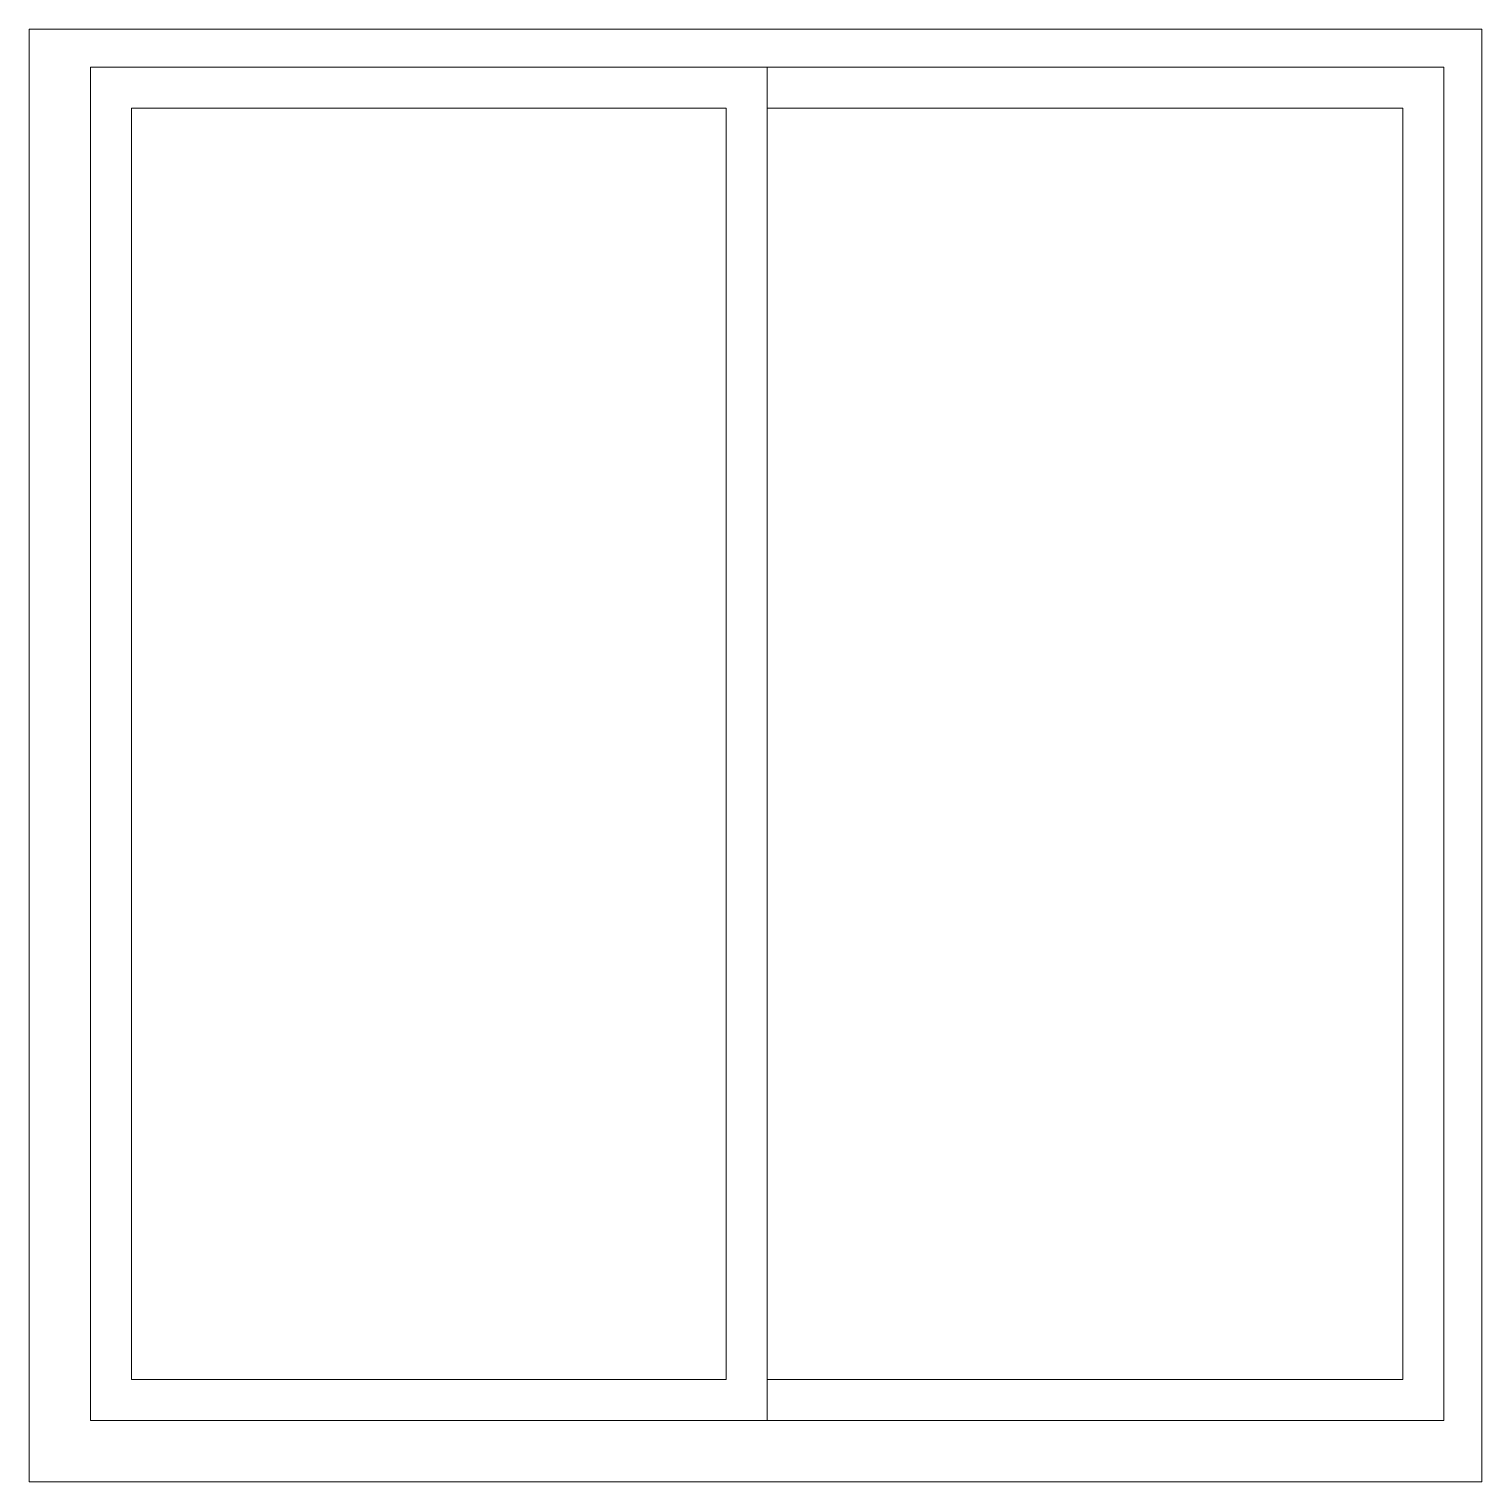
# Model space of a CAD drawing. Header units: inches. Extents: x 0 to 36, y 0 to 36.
import ezdxf

# ---------------------------------------------------------------- set-up
doc = ezdxf.new("R2010")
doc.units = ezdxf.units.IN
doc.header["$MEASUREMENT"] = 0
doc.layers.get('0').update_dxf_attribs({"lineweight": 0})

msp = doc.modelspace()

# ---------------------------------------------------------------- linework, layer by layer
for p, q in [((1.524, 1.524), (1.524, 35.052)), ((1.524, 35.052), (18.288, 35.052)), ((18.288, 1.524), (18.288, 35.052)), ((18.288, 35.052), (35.052, 35.052)), ((35.052, 35.052), (35.052, 1.524)), ((18.288, 1.524), (1.524, 1.524)), ((35.052, 1.524), (18.288, 1.524))]:
    msp.add_line(p, q)
msp.add_lwpolyline([(0, 0), (36, 0), (36, 36), (0, 36)], close=True)
for points in [[(17.272, 34.036), (17.272, 2.54), (2.54, 2.54), (2.54, 34.036), (17.272, 34.036)], [(18.288, 34.036), (34.036, 34.036), (34.036, 2.54), (18.288, 2.54)]]:
    msp.add_lwpolyline(points)

doc.saveas('drawing.dxf')
